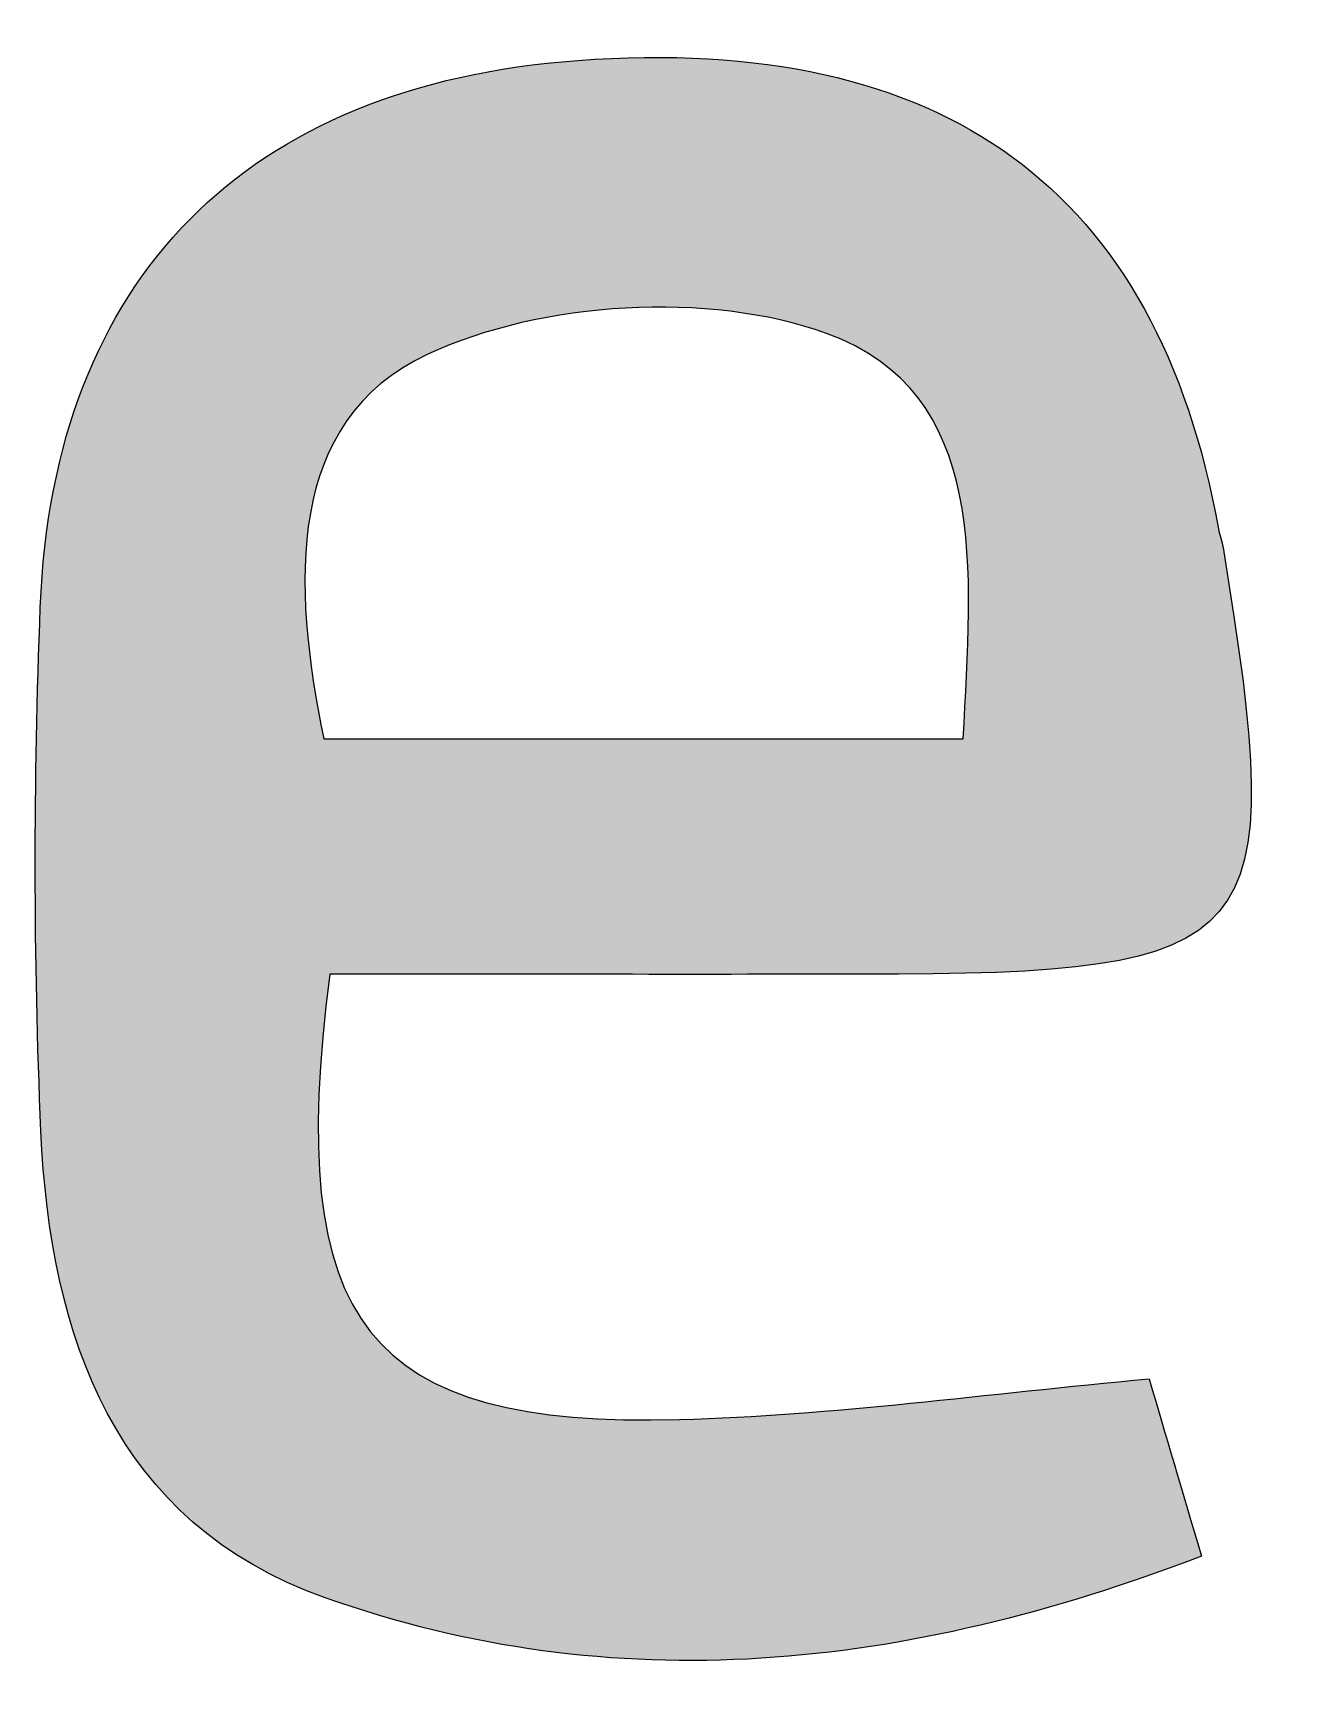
# Model space of a CAD drawing. Header units: millimetres. Extents: x 1841 to 1977, y -2528 to -2309.
# Drawn here: x 1898.634 to 1900.39, y -2498.257 to -2495.926 of the extents above; entities that cross this region are included whole.
import ezdxf

# ---------------------------------------------------------------- set-up
doc = ezdxf.new("R2010")
doc.units = ezdxf.units.MM
doc.layers.add('LASER$cut', color=1, linetype='Continuous', lineweight=0, true_color=0xff0000)
doc.layers.add('LASER$engrave', color=7, linetype='Continuous')

# ---------------------------------------------------------------- blocks, each defined once
blk = doc.blocks.new('Block 01')
at = {"layer": 'LASER$engrave'}
h = blk.add_hatch(color=256, dxfattribs=at)
h.paths.add_polyline_path([(-10.4257, 31.206), (-10.4312, 31.1609), (-10.4355, 31.1179), (-10.4388, 31.0768), (-10.4409, 31.0377), (-10.4419, 31.0005), (-10.4417, 30.9651), (-10.4411, 30.9481), (-10.4403, 30.9316), (-10.4391, 30.9155), (-10.4376, 30.8999), (-10.4358, 30.8847), (-10.4337, 30.8699), (-10.4313, 30.8555), (-10.4285, 30.8416), (-10.4254, 30.8281), (-10.422, 30.8151), (-10.4183, 30.8024), (-10.4142, 30.7901), (-10.412, 30.7842), (-10.4097, 30.7783), (-10.4074, 30.7725), (-10.405, 30.7668), (-10.4024, 30.7612), (-10.3998, 30.7558), (-10.3971, 30.7504), (-10.3944, 30.7451), (-10.3915, 30.7399), (-10.3885, 30.7348), (-10.3855, 30.7298), (-10.3824, 30.7249), (-10.3791, 30.7201), (-10.3758, 30.7154), (-10.3724, 30.7108), (-10.3689, 30.7062), (-10.3653, 30.7018), (-10.3616, 30.6974), (-10.3579, 30.6932), (-10.354, 30.689), (-10.35, 30.6849), (-10.346, 30.681), (-10.3418, 30.6771), (-10.3376, 30.6733), (-10.3333, 30.6695), (-10.3288, 30.6659), (-10.3243, 30.6623), (-10.3197, 30.6589), (-10.3149, 30.6555), (-10.3101, 30.6522), (-10.3052, 30.649), (-10.3002, 30.6459), (-10.2951, 30.6428), (-10.2899, 30.6399), (-10.2846, 30.637), (-10.2792, 30.6342), (-10.2737, 30.6315), (-10.2681, 30.6289), (-10.2624, 30.6263), (-10.2565, 30.6238), (-10.2446, 30.6191), (-10.2323, 30.6147), (-10.2196, 30.6106), (-10.2064, 30.6068), (-10.1928, 30.6033), (-10.1788, 30.6001), (-10.1644, 30.5972), (-10.1496, 30.5945), (-10.1343, 30.5922), (-10.1186, 30.5901), (-10.1024, 30.5883), (-10.0859, 30.5867), (-10.0513, 30.5844), (-10.015, 30.5831), (-9.9769, 30.5828), (-9.9369, 30.5834), (-9.8565, 30.5866), (-9.776, 30.5917), (-9.6139, 30.6062), (-9.2803, 30.6402), (-9.2071, 30.3924), (-9.2846, 30.3639), (-9.362, 30.3383), (-9.4006, 30.3266), (-9.4392, 30.3156), (-9.4777, 30.3054), (-9.5162, 30.2959), (-9.5547, 30.2873), (-9.5931, 30.2794), (-9.6315, 30.2723), (-9.6698, 30.2661), (-9.7081, 30.2607), (-9.7464, 30.2562), (-9.7846, 30.2525), (-9.8229, 30.2497), (-9.8611, 30.2478), (-9.8993, 30.2467), (-9.9374, 30.2466), (-9.9756, 30.2475), (-10.0137, 30.2492), (-10.0518, 30.2519), (-10.0899, 30.2556), (-10.1279, 30.2603), (-10.166, 30.2659), (-10.2041, 30.2726), (-10.2421, 30.2802), (-10.2802, 30.289), (-10.3182, 30.2987), (-10.3562, 30.3095), (-10.3943, 30.3214), (-10.4323, 30.3343), (-10.446, 30.3393), (-10.4594, 30.3446), (-10.4724, 30.35), (-10.4852, 30.3557), (-10.4977, 30.3616), (-10.5099, 30.3678), (-10.5219, 30.3741), (-10.5335, 30.3806), (-10.5449, 30.3874), (-10.556, 30.3943), (-10.5668, 30.4015), (-10.5774, 30.4088), (-10.5877, 30.4164), (-10.5977, 30.4241), (-10.6075, 30.432), (-10.617, 30.4401), (-10.6263, 30.4484), (-10.6353, 30.4569), (-10.6441, 30.4655), (-10.6526, 30.4743), (-10.6609, 30.4833), (-10.6689, 30.4924), (-10.6767, 30.5017), (-10.6843, 30.5112), (-10.6916, 30.5208), (-10.6987, 30.5306), (-10.7056, 30.5405), (-10.7123, 30.5506), (-10.7187, 30.5608), (-10.725, 30.5712), (-10.731, 30.5817), (-10.7368, 30.5923), (-10.7424, 30.6031), (-10.7478, 30.614), (-10.753, 30.625), (-10.758, 30.6362), (-10.7628, 30.6475), (-10.7674, 30.6589), (-10.7761, 30.682), (-10.784, 30.7056), (-10.7913, 30.7295), (-10.7978, 30.7539), (-10.8037, 30.7786), (-10.8089, 30.8037), (-10.8135, 30.8291), (-10.8175, 30.8547), (-10.821, 30.8807), (-10.8239, 30.9069), (-10.8263, 30.9332), (-10.8282, 30.9598), (-10.8296, 30.9866), (-10.8355, 31.1697), (-10.8376, 31.3529), (-10.8358, 31.5362), (-10.8305, 31.7194), (-10.8295, 31.7408), (-10.8281, 31.762), (-10.8263, 31.7828), (-10.8242, 31.8034), (-10.8217, 31.8237), (-10.8188, 31.8438), (-10.8156, 31.8635), (-10.812, 31.8829), (-10.8081, 31.9021), (-10.8038, 31.921), (-10.7991, 31.9396), (-10.7941, 31.9579), (-10.7888, 31.9759), (-10.783, 31.9936), (-10.777, 32.011), (-10.7706, 32.0281), (-10.7638, 32.045), (-10.7567, 32.0615), (-10.7492, 32.0777), (-10.7414, 32.0937), (-10.7333, 32.1093), (-10.7248, 32.1247), (-10.716, 32.1397), (-10.7069, 32.1544), (-10.6974, 32.1689), (-10.6875, 32.183), (-10.6774, 32.1968), (-10.6669, 32.2104), (-10.656, 32.2236), (-10.6449, 32.2365), (-10.6334, 32.2491), (-10.6216, 32.2613), (-10.6095, 32.2733), (-10.597, 32.285), (-10.5842, 32.2963), (-10.5711, 32.3073), (-10.5577, 32.318), (-10.5439, 32.3284), (-10.5299, 32.3385), (-10.5155, 32.3483), (-10.5008, 32.3577), (-10.4858, 32.3668), (-10.4705, 32.3756), (-10.4548, 32.3841), (-10.4389, 32.3922), (-10.4227, 32.4), (-10.4061, 32.4075), (-10.3892, 32.4147), (-10.3721, 32.4215), (-10.3546, 32.428), (-10.3369, 32.4342), (-10.3188, 32.44), (-10.3004, 32.4455), (-10.2818, 32.4507), (-10.2628, 32.4555), (-10.2436, 32.46), (-10.224, 32.4642), (-10.2042, 32.468), (-10.1841, 32.4715), (-10.1637, 32.4746), (-10.143, 32.4774), (-10.122, 32.4799), (-10.0792, 32.4838), (-10.0318, 32.4866), (-9.9856, 32.4879), (-9.9408, 32.4877), (-9.9188, 32.487), (-9.8971, 32.486), (-9.8758, 32.4845), (-9.8547, 32.4828), (-9.834, 32.4806), (-9.8136, 32.4781), (-9.7935, 32.4751), (-9.7737, 32.4719), (-9.7543, 32.4682), (-9.7351, 32.4642), (-9.7163, 32.4597), (-9.6977, 32.455), (-9.6795, 32.4498), (-9.6616, 32.4442), (-9.644, 32.4383), (-9.6267, 32.432), (-9.6098, 32.4254), (-9.5931, 32.4183), (-9.5768, 32.4109), (-9.5608, 32.4031), (-9.545, 32.395), (-9.5296, 32.3864), (-9.5146, 32.3775), (-9.4998, 32.3682), (-9.4853, 32.3585), (-9.4712, 32.3485), (-9.4573, 32.3381), (-9.4438, 32.3273), (-9.4306, 32.3161), (-9.4177, 32.3046), (-9.4051, 32.2927), (-9.3928, 32.2804), (-9.3809, 32.2677), (-9.3692, 32.2546), (-9.3579, 32.2412), (-9.3469, 32.2274), (-9.3362, 32.2133), (-9.3258, 32.1987), (-9.3157, 32.1838), (-9.3059, 32.1685), (-9.2964, 32.1528), (-9.2873, 32.1368), (-9.2784, 32.1203), (-9.2699, 32.1035), (-9.2617, 32.0863), (-9.2538, 32.0688), (-9.2462, 32.0509), (-9.2389, 32.0326), (-9.232, 32.0139), (-9.2253, 31.9948), (-9.219, 31.9754), (-9.213, 31.9556), (-9.2073, 31.9354), (-9.2019, 31.9148), (-9.1968, 31.8939), (-9.192, 31.8726), (-9.1834, 31.8288), (-9.1827, 31.8256), (-9.1819, 31.8223), (-9.1801, 31.8157), (-9.1784, 31.8091), (-9.1776, 31.8058), (-9.1772, 31.8041), (-9.1769, 31.8025), (-9.1613, 31.7033), (-9.149, 31.6157), (-9.1444, 31.576), (-9.1409, 31.539), (-9.1385, 31.5045), (-9.1378, 31.4882), (-9.1374, 31.4725), (-9.1374, 31.4574), (-9.1376, 31.4428), (-9.1382, 31.4288), (-9.1392, 31.4154), (-9.1406, 31.4026), (-9.1414, 31.3963), (-9.1423, 31.3902), (-9.1433, 31.3843), (-9.1444, 31.3784), (-9.1456, 31.3727), (-9.1469, 31.3671), (-9.1483, 31.3617), (-9.1498, 31.3563), (-9.1515, 31.3511), (-9.1532, 31.346), (-9.155, 31.341), (-9.1569, 31.3362), (-9.159, 31.3314), (-9.1611, 31.3268), (-9.1634, 31.3223), (-9.1658, 31.3179), (-9.1683, 31.3136), (-9.1709, 31.3095), (-9.1736, 31.3054), (-9.1764, 31.3014), (-9.1794, 31.2976), (-9.1824, 31.2938), (-9.1856, 31.2902), (-9.189, 31.2866), (-9.1924, 31.2832), (-9.196, 31.2798), (-9.1997, 31.2766), (-9.2035, 31.2734), (-9.2074, 31.2704), (-9.2115, 31.2674), (-9.2157, 31.2645), (-9.22, 31.2617), (-9.2245, 31.259), (-9.2291, 31.2564), (-9.2338, 31.2539), (-9.2387, 31.2514), (-9.2437, 31.2491), (-9.2489, 31.2468), (-9.2541, 31.2446), (-9.2596, 31.2425), (-9.2651, 31.2405), (-9.2709, 31.2385), (-9.2767, 31.2366), (-9.2827, 31.2348), (-9.2952, 31.2314), (-9.3082, 31.2282), (-9.3219, 31.2254), (-9.3361, 31.2227), (-9.351, 31.2203), (-9.3666, 31.2182), (-9.3827, 31.2163), (-9.4171, 31.213), (-9.4541, 31.2105), (-9.4939, 31.2086), (-9.582, 31.2065), (-9.6822, 31.206)], flags=0)
h.paths.add_polyline_path([(-9.5401, 31.535), (-9.5355, 31.6242), (-9.5337, 31.6684), (-9.5327, 31.7121), (-9.533, 31.755), (-9.5338, 31.7761), (-9.535, 31.7969), (-9.5367, 31.8173), (-9.539, 31.8374), (-9.5418, 31.8572), (-9.5435, 31.8668), (-9.5454, 31.8764), (-9.5474, 31.8859), (-9.5496, 31.8953), (-9.552, 31.9045), (-9.5546, 31.9136), (-9.5574, 31.9226), (-9.5604, 31.9315), (-9.5637, 31.9402), (-9.5671, 31.9488), (-9.5708, 31.9572), (-9.5747, 31.9655), (-9.5788, 31.9736), (-9.5832, 31.9816), (-9.5878, 31.9894), (-9.5927, 31.997), (-9.5979, 32.0045), (-9.6005, 32.0082), (-9.6033, 32.0118), (-9.6061, 32.0154), (-9.609, 32.0189), (-9.6119, 32.0224), (-9.6149, 32.0259), (-9.618, 32.0293), (-9.6212, 32.0327), (-9.6244, 32.036), (-9.6278, 32.0392), (-9.6311, 32.0424), (-9.6346, 32.0456), (-9.6382, 32.0487), (-9.6418, 32.0518), (-9.6455, 32.0548), (-9.6492, 32.0578), (-9.6531, 32.0607), (-9.657, 32.0636), (-9.661, 32.0664), (-9.6651, 32.0692), (-9.6693, 32.0719), (-9.6736, 32.0745), (-9.6779, 32.0771), (-9.6824, 32.0797), (-9.6915, 32.0846), (-9.701, 32.0893), (-9.7108, 32.0938), (-9.721, 32.0981), (-9.7315, 32.1021), (-9.7471, 32.1074), (-9.7631, 32.1123), (-9.7795, 32.1168), (-9.7961, 32.1209), (-9.8131, 32.1245), (-9.8304, 32.1278), (-9.8479, 32.1306), (-9.8656, 32.133), (-9.8835, 32.135), (-9.9016, 32.1365), (-9.9198, 32.1377), (-9.9381, 32.1385), (-9.9566, 32.1388), (-9.975, 32.1388), (-9.9936, 32.1384), (-10.0121, 32.1376), (-10.0306, 32.1363), (-10.0491, 32.1347), (-10.0676, 32.1328), (-10.0859, 32.1304), (-10.1041, 32.1276), (-10.1222, 32.1245), (-10.14, 32.121), (-10.1577, 32.1171), (-10.1752, 32.1128), (-10.1924, 32.1082), (-10.2093, 32.1032), (-10.226, 32.0979), (-10.2423, 32.0922), (-10.2582, 32.0861), (-10.2738, 32.0796), (-10.2889, 32.0729), (-10.2981, 32.0684), (-10.307, 32.0638), (-10.3156, 32.0589), (-10.3239, 32.0539), (-10.3319, 32.0487), (-10.3396, 32.0433), (-10.3471, 32.0377), (-10.3542, 32.0319), (-10.3611, 32.026), (-10.3677, 32.0199), (-10.3741, 32.0137), (-10.3801, 32.0073), (-10.386, 32.0007), (-10.3916, 31.994), (-10.3969, 31.9871), (-10.402, 31.9801), (-10.4068, 31.9729), (-10.4114, 31.9656), (-10.4157, 31.9582), (-10.4199, 31.9506), (-10.4238, 31.9429), (-10.4275, 31.935), (-10.4309, 31.9271), (-10.4342, 31.919), (-10.4372, 31.9108), (-10.4401, 31.9025), (-10.4427, 31.894), (-10.4451, 31.8855), (-10.4474, 31.8769), (-10.4494, 31.8681), (-10.4513, 31.8593), (-10.453, 31.8503), (-10.4545, 31.8413), (-10.4558, 31.8322), (-10.4569, 31.823), (-10.4579, 31.8138), (-10.4594, 31.795), (-10.4603, 31.7759), (-10.4606, 31.7566), (-10.4603, 31.7371), (-10.4595, 31.7173), (-10.4583, 31.6974), (-10.4565, 31.6774), (-10.4544, 31.6572), (-10.4489, 31.6166), (-10.4421, 31.5758), (-10.4342, 31.535)], flags=0)
blk.add_line((-10.4342, 31.535), (-9.5401, 31.535), dxfattribs=at)
for points in [[(-10.0792, 32.4838), (-9.567, 32.5216), (-9.2686, 32.3035), (-9.1834, 31.8288)], [(-10.8305, 31.7194), (-10.8124, 32.1795), (-10.5419, 32.4497), (-10.0792, 32.4838)], [(-9.7315, 32.1021), (-9.8959, 32.1614), (-10.1296, 32.1471), (-10.2889, 32.0729)], [(-9.5401, 31.535), (-9.528, 31.7725), (-9.5024, 32.019), (-9.7315, 32.1021)], [(-10.2889, 32.0729), (-10.4882, 31.9799), (-10.4786, 31.7517), (-10.4342, 31.535)], [(-9.1834, 31.8288), (-9.1816, 31.8201), (-9.1785, 31.8114), (-9.1769, 31.8025)], [(-9.1769, 31.8025), (-9.0852, 31.2411), (-9.1149, 31.2063), (-9.6822, 31.206)], [(-10.8296, 30.9866), (-10.8402, 31.2304), (-10.8399, 31.4754), (-10.8305, 31.7194)], [(-10.4257, 31.206), (-10.4895, 30.7148), (-10.3734, 30.5721), (-9.9369, 30.5834)], [(-9.6822, 31.206), (-9.9254, 31.2058), (-10.1687, 31.206), (-10.4257, 31.206)], [(-10.4323, 30.3343), (-10.7272, 30.4389), (-10.817, 30.7003), (-10.8296, 30.9866)], [(-9.9369, 30.5834), (-9.7226, 30.589), (-9.5089, 30.6196), (-9.2803, 30.6402)], [(-9.2803, 30.6402), (-9.2569, 30.5611), (-9.235, 30.4868), (-9.2071, 30.3924)], [(-9.2071, 30.3924), (-9.6213, 30.2332), (-10.0266, 30.1903), (-10.4323, 30.3343)]]:
    blk.add_open_spline(points, degree=3, dxfattribs=at)

msp = doc.modelspace()

# ---------------------------------------------------------------- block references
at = {"layer": 'LASER$cut'}
msp.add_blockref('Block 01', (1909.4747, -2528.4475), dxfattribs=at)

doc.saveas('drawing.dxf')
